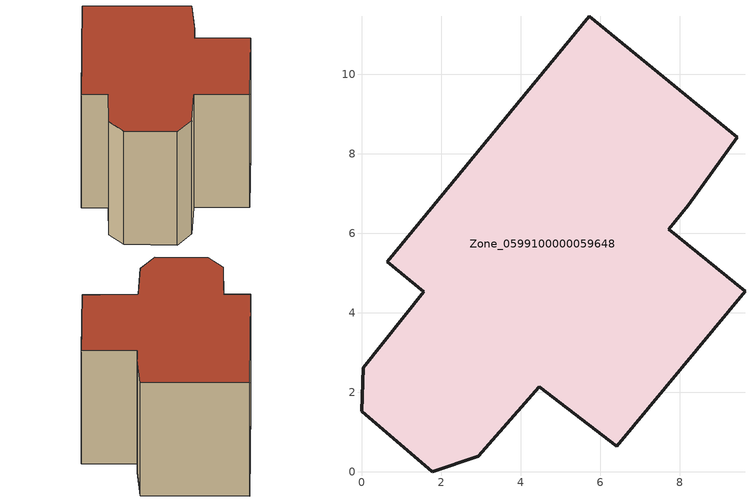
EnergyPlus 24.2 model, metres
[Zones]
Zone_0599100000059648
 floor ground (C_G): 1.57,4.53 0.65,5.28 5.72,11.46 9.45,8.41 8.22,6.7 7.73,6.1 9.65,4.54 6.42,0.65 4.48,2.14 2.94,0.4 1.78,0 0,1.53 0.04,2.62 z0
 wall outside (C_F): 9.45,8.41 5.72,11.46 0.65,5.28 1.57,4.53 0.04,2.62 0,1.53 1.78,0 2.94,0.4 4.48,2.14 6.42,0.65 9.65,4.54 7.73,6.1 8.22,6.7 9.45,8.41 z0:5.69
 roof outside (C_R): 7.73,6.1 8.22,6.7 9.45,8.41 5.72,11.46 0.65,5.28 1.57,4.53 0.04,2.62 0,1.53 1.78,0 2.94,0.4 4.48,2.14 6.42,0.65 9.65,4.54 z5.69
[BUILDING]
Pand.0599100000059648: North Axis=0; Terrain=City; Loads Convergence Tolerance Value=0.04; Temperature Convergence Tolerance Value=0.4; Solar Distribution=FullExterior; Maximum Number of Warmup Days=25; Minimum Number of Warmup Days=1
[Site:Location]
Rotterdam.The.Hague.AP_ZH_NLD Design_Conditions: Latitude=51.96; Longitude=4.45; Time Zone=1; Elevation=-4.5
[SITE:GROUNDTEMPERATURE:BUILDINGSURFACE]
18, 18, 18, 18, 18, 18, 18, 18, 18, 18, 18, 18
[MATERIAL] Thermal Absorptance=0.9; Solar Absorptance=0.7; Visible Absorptance=0.7
Name | Roughness | Thickness | Conductivity | Density | Specific Heat
G.TC.1946 | MediumSmooth | 0.15 | 1 | 540 | 1210
F.TC.1946 | Rough | 0.3 | 0.857143 | 1920 | 840
R.TC.1946 | MediumRough | 0.2 | 0.909091 | 1500 | 1000
[CONSTRUCTION]
C_G: G.TC.1946
C_F: F.TC.1946
C_R: R.TC.1946
[ZONE]
Zone_0599100000059648: Type=1; Multiplier=1; Ceiling Height=Autocalculate; Volume=Autocalculate; Floor Area=autocalculate; Part of Total Floor Area=Yes
[ZONEINFILTRATION:DESIGNFLOWRATE]
Infil_Zone_0599100000059648: Zone or ZoneList or Space or SpaceList=Zone_0599100000059648; Schedule=AlwaysOn; Design Flow Rate Calculation Method=Flow/Area; Flow Rate per Floor Area=0.003; Constant Term Coefficient=1; Temperature Term Coefficient=0; Velocity Term Coefficient=0; Velocity Squared Term Coefficient=0
[HVACTEMPLATE:ZONE:IDEALLOADSAIRSYSTEM]
Zone_0599100000059648: Maximum Heating Supply Air Temperature=50; Minimum Cooling Supply Air Temperature=13; Maximum Heating Supply Air Humidity Ratio=0.0156; Minimum Cooling Supply Air Humidity Ratio=0.0077; Heating Limit=NoLimit; Cooling Limit=NoLimit; Dehumidification Control Type=ConstantSensibleHeatRatio; Cooling Sensible Heat Ratio=0.7; Dehumidification Setpoint=60; Humidification Control Type=None; Humidification Setpoint=30; Outdoor Air Method=None; Outdoor Air Flow Rate per Person=0.00944; Outdoor Air Flow Rate per Zone Floor Area=0; Outdoor Air Flow Rate per Zone=0; Demand Controlled Ventilation Type=None; Outdoor Air Economizer Type=NoEconomizer; Heat Recovery Type=None; Sensible Heat Recovery Effectiveness=0.7; Latent Heat Recovery Effectiveness=0.65
[ZONECONTROL:THERMOSTAT]
ThermostatControl_Zone_0599100000059648: Zone or ZoneList=Zone_0599100000059648; Control Type Schedule=DualSetpointControlType; Control 1=Thermostat_Zone_0599100000059648; Temperature Difference Between Cutout And Setpoint=0
[THERMOSTATSETPOINT:DUALSETPOINT]
Thermostat_Zone_0599100000059648: Heating Setpoint Temperature Schedule=HeatingSetpoint_Zone_0599100000059648; Cooling Setpoint Temperature Schedule=CoolingSetpoint_Zone_0599100000059648
[SCHEDULE:COMPACT]
HeatingSetpoint_Zone_0599100000059648: Through: 12/31, For: AllDays, Until: 24:00, 21
CoolingSetpoint_Zone_0599100000059648: Through: 12/31, For: AllDays, Until: 24:00, 24
DualSetpointControlType: Through: 12/31, For: AllDays, Until: 24:00, 4
AlwaysOn: Through: 12/31, For: AllDays, Until: 24:00, 1
